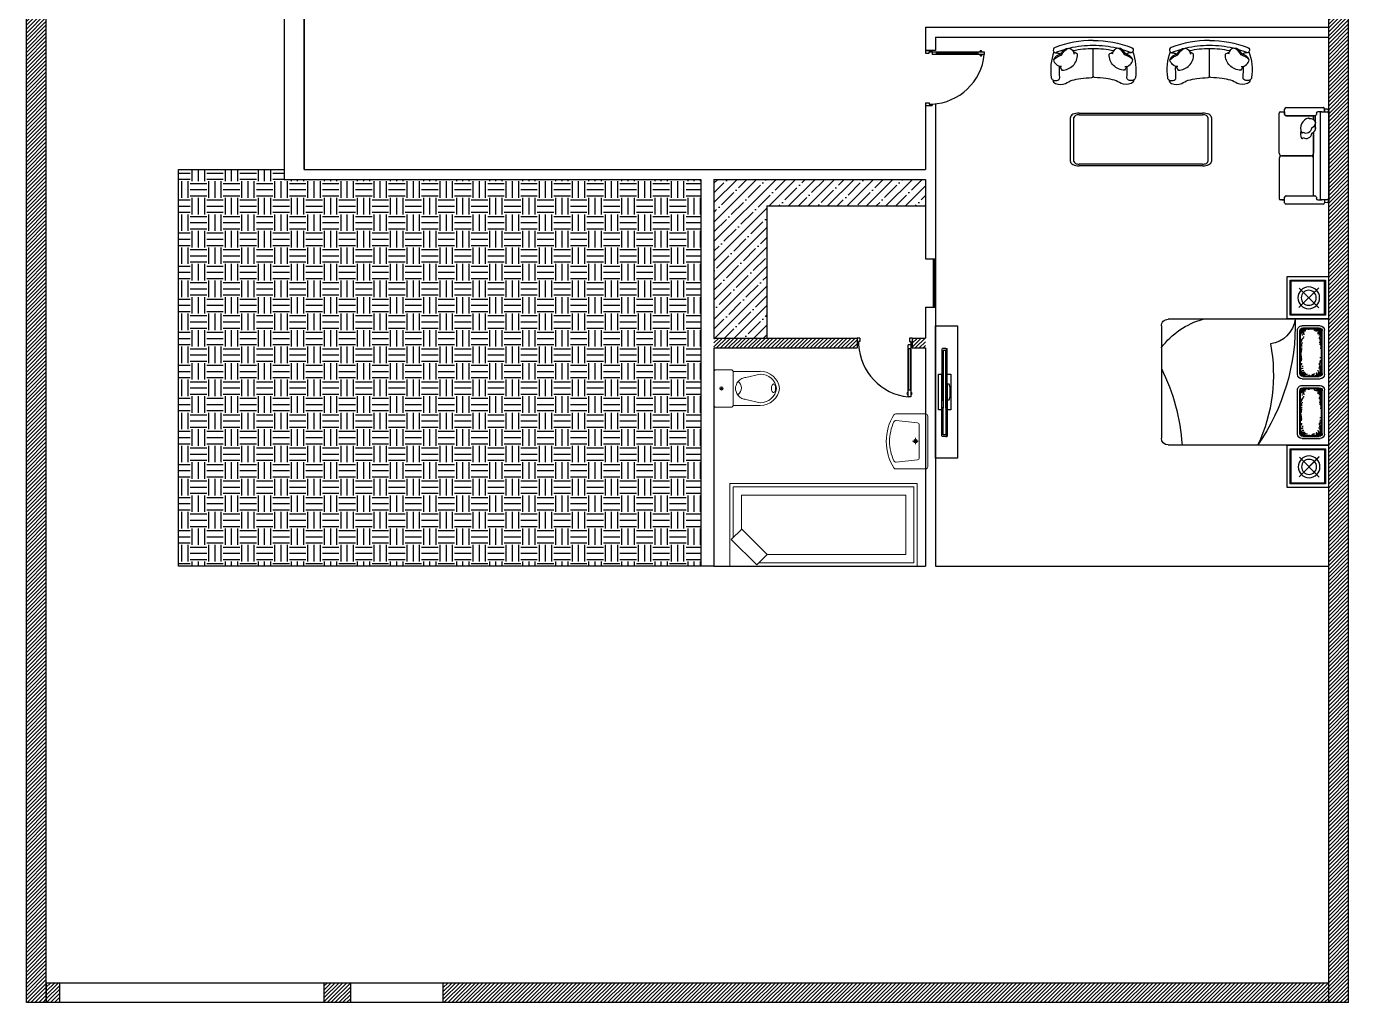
# Model space of a CAD drawing. Header units: inches. Extents: x 81 to 1628, y 1 to 1081.
# Drawn here: x 1028 to 1628, y 1 to 444 of the extents above; entities that cross this region are included whole.
import ezdxf

# ---------------------------------------------------------------- set-up
doc = ezdxf.new("R2010")
doc.units = ezdxf.units.IN
doc.header["$MEASUREMENT"] = 0
for name, color, linetype in [('Furniture', 3, 'Continuous'), ('Hatches', 140, 'Continuous'), ('Main', 140, 'Continuous')]:
    doc.layers.add(name, color=color, linetype=linetype)
doc.layers.add('WC', color=123, linetype='Continuous', lineweight=9)
pattern_1 = [(45, (946.9617, 121.4567), (-0.8838835, 0.8838835), [])]
pattern_2 = [(322.5, (57293.257, -2899.04), (-1.126233, -34.448923), [0, -27.175481, 0, -30.39363, 0, -29.052734]), (352.5, (57293.257, -2899.04), (31.64114, -50.456037), [0, -14.660457, 0, -24.49369, 0, -9.386268]), (32.5, (57271.266, -2899.04), (55.676515, -0.101176), [0, -8.939303, 0, -32.18149, 0, -42.014724]), (42.5, (57271.266, -2899.04), (53.745352, -15.691615), [0, -4.469651, 0, -21.096755, 0, -24.136118])]
pattern_3 = [(322.5, (58008.435, -2899.04), (-1.126233, -34.448923), [0, -27.175481, 0, -30.39363, 0, -29.052734]), (352.5, (58008.435, -2899.04), (31.64114, -50.456037), [0, -14.660457, 0, -24.49369, 0, -9.386268]), (32.5, (57986.444, -2899.04), (55.676515, -0.101176), [0, -8.939303, 0, -32.18149, 0, -42.014724]), (42.5, (57986.444, -2899.04), (53.745352, -15.691615), [0, -4.469651, 0, -21.096755, 0, -24.136118])]

# ---------------------------------------------------------------- blocks, each defined once
blk = doc.blocks.new('A$C2F7241D3')
for p, q in [((22, 989), (22, 1025)), ((26, 1067), (76, 1067)), ((26, 120), (26, 1067)), ((76, 1067), (76, 120)), ((81, 989), (81, 1025)), ((26, 937), (36, 937)), ((36, 948), (66, 948)), ((36, 193), (36, 948)), ((66, 948), (66, 193)), ((66, 937), (76, 937)), ((26, 120), (0, 120)), ((0, 0), (0, 120)), ((0, 0), (50, 0)), ((26, 200), (36, 200)), ((26, 120), (76, 120)), ((26, 65), (26, 120)), ((50, 65), (26, 65)), ((36, 193), (66, 193)), ((50, 0), (50, 65)), ((66, 200), (76, 200)), ((950, 65), (974, 65)), ((950, 0), (950, 65)), ((950, 0), (1000, 0)), ((974, 65), (974, 120)), ((974, 120), (1000, 120)), ((1000, 0), (1000, 120))]:
    blk.add_line(p, q)
for centre, radius, start, end in [((22, 1007), 18.1, 90, 270), ((-29, 69), 1004, 2.9057, 83.9884), ((81, 1007), 18.1, 270, 90)]:
    blk.add_arc(centre, radius, start, end)
blk = doc.blocks.new('1158')
for p, q in [((480, 376), (20, 376)), ((0, 356), (0, 87)), ((61, 90), (82, 282)), ((250, 300), (102, 300)), ((250, 300), (398, 300)), ((439, 90), (418, 282)), ((500, 356), (500, 87))]:
    blk.add_line(p, q)
for points in [[(275, 266), (219, 266)], [(247, 238), (247, 289)]]:
    blk.add_lwpolyline(points)
for centre, radius, start, end in [((20, 356), 20, 90, 180), ((480, 356), 20, 0, 90), ((102, 280), 20, 90, 173.6428), ((247, 266), 16.7, 90, 270), ((247, 266), 10, 90, 270), ((247, 266), 16.7, 270, 90), ((247, 266), 10, 270, 90), ((398, 280), 20, 6.3572, 90), ((20, 87), 20, 180, 237.6892), ((250, 450), 450, 237.6892, 270), ((81, 88), 20, 173.6428, 244.9796), ((250, 450), 420, 244.9796, 270), ((250, 450), 450, 270, 302.3108), ((250, 450), 420, 270, 295.0204), ((419, 88), 20, 295.0204, 6.3572), ((480, 87), 20, 302.3108, 0)]:
    blk.add_arc(centre, radius, start, end)
blk = doc.blocks.new('table06')
at = {"layer": 'WC'}
for p, q in [((2216060, -738297), (2216060, -738585)), ((2216424, -738297), (2216424, -738585)), ((2216126, -738430), (2216090, -738585)), ((2216358, -738430), (2216394, -738585))]:
    blk.add_line(p, q, dxfattribs=at)
blk.add_lwpolyline([(2216419, -738091), (2216065, -738091, 0.414214), (2216042, -738114), (2216042, -738274, 0.414214), (2216065, -738297), (2216419, -738297, 0.414214), (2216442, -738274), (2216442, -738114, 0.414214)], format="xyb", close=True, dxfattribs=at)
for points in [[(2216242, -738320, 0.046371), (2216211, -738327, 0.088923), (2216167, -738351, 0.104957), (2216136, -738389, 0.120011), (2216126, -738430, 0.120011)], [(2216242, -738320, -0.046371), (2216274, -738327, -0.088923), (2216318, -738351, -0.104957), (2216348, -738389, -0.120011), (2216358, -738430, -0.120011)], [(2216244, -738749, -0.049911), (2216225, -738747, -0.063732), (2216211, -738743, -0.103622), (2216200, -738734, -0.177768), (2216198, -738727, -0.177768), (2216200, -738719, -0.103622), (2216211, -738711, -0.063732), (2216225, -738706, -0.049911), (2216244, -738704, -0.049911)], [(2216244, -738749, 0.049911), (2216262, -738747, 0.063732), (2216276, -738743, 0.103622), (2216287, -738734, 0.177768), (2216290, -738727, 0.177768), (2216287, -738719, 0.103622), (2216276, -738711, 0.063732), (2216262, -738706, 0.049911), (2216244, -738704, 0.049911)]]:
    blk.add_lwpolyline(points, format="xyb", dxfattribs=at)
for radius in [17.2, 5.75]:
    blk.add_circle((2216242, -738171), radius, dxfattribs=at)
for centre, radius, start, end in [((2216246, -738297), 87.7, 218.0102, 270.9041), ((2216249, -738297), 87.7, 269.0959, 321.9898), ((2216267, -738585), 207, 180, 263.1637), ((2216267, -738585), 177, 180, 261.9966), ((2216218, -738585), 177, 278.0034, 0), ((2216218, -738585), 207, 276.8363, 0)]:
    blk.add_arc(centre, radius, start, end, dxfattribs=at)
blk = doc.blocks.new('v1')
at = {"layer": 'WC'}
for points in [[(487, 514), (487, -1186), (-263, -1186), (-263, 514), (487, 514)], [(228, -1156), (-233, -1156), (-233, 484), (457, 484), (457, -924)], [(153, -1081), (-158, -1081), (-158, 409), (382, 409), (382, -849)]]:
    blk.add_lwpolyline(points, dxfattribs=at)
blk.add_lwpolyline([(246, -1174), (476, -943), (381, -848), (150, -1078)], close=True, dxfattribs=at)
blk = doc.blocks.new('A$C1352')
at = {"color": 0}
for points in [[(0.0027, 0.053), (0.0027, 0.553, -0.414214), (0.0527, 0.603), (0.7527, 0.603, -0.414214), (0.8027, 0.553), (0.8027, 0.053, -0.414214), (0.7527, 0.003), (0.0527, 0.003, -0.414214)], [(0.0227, 0.053), (0.0227, 0.553, -0.414214), (0.0527, 0.583), (0.7527, 0.583, -0.414214), (0.7827, 0.553), (0.7827, 0.053, -0.414214), (0.7527, 0.023), (0.0527, 0.023, -0.414214)]]:
    blk.add_lwpolyline(points, format="xyb", close=True, dxfattribs=at)
blk = doc.blocks.new('1150')
h = blk.add_hatch()
h.set_pattern_fill('AR-SAND', color=0, scale=19.070513, angle=270, style=0)
h.set_pattern_definition(pattern_2)
edge = h.paths.add_edge_path()
edge.add_line((625, 793), (653, 814))
edge.add_line((653, 814), (674, 858))
edge.add_line((674, 858), (674, 793))
edge.add_line((674, 793), (673, 791))
edge.add_line((673, 791), (645, 770))
edge.add_line((645, 770), (564, 755))
edge.add_line((564, 755), (508, 747))
edge.add_line((508, 747), (331, 747))
edge.add_line((331, 747), (544, 778))
edge.add_line((544, 778), (625, 793))
h.paths.add_polyline_path([(616, 955), (536, 970), (394, 991), (437, 997), (543, 997), (553, 995), (634, 980), (662, 959), (674, 935), (674, 873), (644, 934)])
h.paths.add_polyline_path([(351, 997), (394, 991), (258, 971), (177, 956), (150, 935), (111, 856), (111, 925), (128, 959), (155, 980), (236, 995), (246, 997)])
h = blk.add_hatch()
h.set_pattern_fill('AR-SAND,_O', color=0, scale=9.535256, angle=360)
h.set_pattern_definition([(232.5, (57293.257, -2899.04), (-17.2244613, 0.5631167), [0, -13.5877404, 0, -15.196815, 0, -14.5263672]), (262.5, (57293.257, -2899.04), (-25.2280185, -15.82057), [0, -7.3302284, 0, -12.246845, 0, -4.693134]), (302.5, (57293.257, -2888.045), (-0.050588, -27.8382573), [0, -4.4696514, 0, -16.0907452, 0, -21.0073618]), (312.5, (57293.257, -2888.045), (-7.845808, -26.872676), [0, -2.2348257, 0, -10.5483774, 0, -12.068059])])
edge = h.paths.add_edge_path()
edge.add_line((111, 917), (111, 970))
edge.add_ellipse((138, 970), major_axis=(-19, -19), ratio=1, start_angle=225, end_angle=315, ccw=False)
edge.add_line((138, 997), (204, 997))
edge.add_line((204, 997), (157, 973))
edge.add_line((157, 973), (111, 917))
edge = h.paths.add_edge_path()
edge.add_line((147, 773), (199, 747))
edge.add_line((199, 747), (138, 747))
edge.add_ellipse((138, 773), major_axis=(-19, -19), ratio=1, start_angle=315, end_angle=405, ccw=False)
edge.add_line((111, 773), (111, 817))
edge.add_line((111, 817), (147, 773))
edge = h.paths.add_edge_path()
edge.add_line((647, 747), (605, 747))
edge.add_line((605, 747), (633, 761))
edge.add_line((633, 761), (674, 811))
edge.add_line((674, 811), (674, 773))
edge.add_ellipse((647, 773), major_axis=(19, -19), ratio=1, start_angle=-45, end_angle=45, ccw=False)
edge = h.paths.add_edge_path()
edge.add_line((674, 970), (674, 923))
edge.add_line((674, 923), (633, 973))
edge.add_line((633, 973), (586, 997))
edge.add_line((586, 997), (647, 997))
edge.add_ellipse((647, 970), major_axis=(-19, -19), ratio=1, start_angle=135, end_angle=225, ccw=False)
h = blk.add_hatch()
h.set_pattern_fill('AR-SAND', color=0, scale=19.070513, angle=270, style=0)
h.set_pattern_definition(pattern_3)
h.paths.add_polyline_path([(1340, 793), (1368, 814), (1389, 858), (1389, 793), (1388, 791), (1361, 770), (1280, 755), (1223, 747), (1046, 747), (1259, 778)])
h.paths.add_polyline_path([(1332, 955), (1251, 970), (1109, 991), (1152, 997), (1258, 997), (1269, 995), (1350, 980), (1377, 959), (1389, 935), (1389, 873), (1359, 934)])
h.paths.add_polyline_path([(1066, 997), (1109, 991), (974, 971), (893, 956), (865, 935), (826, 856), (826, 925), (843, 959), (870, 980), (951, 995), (962, 997)])
h = blk.add_hatch()
h.set_pattern_fill('AR-SAND,_O', color=0, scale=9.535256, angle=360)
h.set_pattern_definition([(232.5, (58008.435, -2899.04), (-17.2244613, 0.5631167), [0, -13.5877404, 0, -15.196815, 0, -14.5263672]), (262.5, (58008.435, -2899.04), (-25.2280185, -15.82057), [0, -7.3302284, 0, -12.246845, 0, -4.693134]), (302.5, (58008.435, -2888.045), (-0.050588, -27.8382573), [0, -4.4696514, 0, -16.0907452, 0, -21.0073618]), (312.5, (58008.435, -2888.045), (-7.845808, -26.872676), [0, -2.2348257, 0, -10.5483774, 0, -12.068059])])
edge = h.paths.add_edge_path()
edge.add_line((826, 917), (826, 970))
edge.add_ellipse((853, 970), major_axis=(-19, -19), ratio=1, start_angle=225, end_angle=315, ccw=False)
edge.add_line((853, 997), (919, 997))
edge.add_line((919, 997), (872, 973))
edge.add_line((872, 973), (826, 917))
edge = h.paths.add_edge_path()
edge.add_line((862, 773), (914, 747))
edge.add_line((914, 747), (853, 747))
edge.add_ellipse((853, 773), major_axis=(-19, -19), ratio=1, start_angle=315, end_angle=405, ccw=False)
edge.add_line((826, 773), (826, 817))
edge.add_line((826, 817), (862, 773))
edge = h.paths.add_edge_path()
edge.add_line((1362, 747), (1320, 747))
edge.add_line((1320, 747), (1348, 761))
edge.add_line((1348, 761), (1389, 811))
edge.add_line((1389, 811), (1389, 773))
edge.add_ellipse((1362, 773), major_axis=(19, -19), ratio=1, start_angle=-45, end_angle=45, ccw=False)
edge = h.paths.add_edge_path()
edge.add_line((1389, 970), (1389, 923))
edge.add_line((1389, 923), (1348, 973))
edge.add_line((1348, 973), (1301, 997))
edge.add_line((1301, 997), (1362, 997))
edge.add_ellipse((1362, 970), major_axis=(-19, -19), ratio=1, start_angle=135, end_angle=225, ccw=False)
h = blk.add_hatch()
h.set_pattern_fill('AR-SAND', color=0, scale=19.070513, angle=270, style=0)
h.set_pattern_definition(pattern_2)
edge = h.paths.add_edge_path()
edge.add_line((249, 771), (413, 747))
edge.add_line((413, 747), (257, 747))
edge.add_line((257, 747), (233, 750))
edge.add_line((233, 750), (152, 765))
edge.add_line((152, 765), (124, 786))
edge.add_line((124, 786), (111, 814))
edge.add_line((111, 814), (111, 866))
edge.add_line((111, 866), (140, 807))
edge.add_line((140, 807), (168, 785))
edge.add_line((168, 785), (249, 771))
h = blk.add_hatch()
h.set_pattern_fill('AR-SAND', color=0, scale=19.070513, angle=270, style=0)
h.set_pattern_definition(pattern_3)
edge = h.paths.add_edge_path()
edge.add_line((964, 771), (1128, 747))
edge.add_line((1128, 747), (972, 747))
edge.add_line((972, 747), (948, 750))
edge.add_line((948, 750), (867, 765))
edge.add_line((867, 765), (840, 786))
edge.add_line((840, 786), (826, 814))
edge.add_line((826, 814), (826, 866))
edge.add_line((826, 866), (855, 807))
edge.add_line((855, 807), (883, 785))
edge.add_line((883, 785), (964, 771))
at = {"color": 0}
for p, q in [((-506, 1083), (-5, 1083)), ((-506, 582), (-506, 1083)), ((-45, 1043), (-466, 1043)), ((-466, 1043), (-466, 622)), ((-55, 1033), (-456, 1033)), ((-456, 1033), (-456, 632)), ((-146, 732), (-384, 970)), ((-143, 967), (-381, 729)), ((-140, 970), (-377, 732)), ((-377, 732), (-140, 970)), ((-55, 1033), (-55, 632)), ((-55, 632), (-55, 1033)), ((-45, 622), (-45, 1043)), ((-5, 1083), (-5, 582)), ((1, 1083), (1501, 1083)), ((1, -837), (1, 1083)), ((75, 764), (75, 979)), ((102, 773), (102, 970)), ((111, 773), (111, 970)), ((129, 1033), (656, 1033)), ((138, 1006), (647, 1006)), ((138, 997), (647, 997)), ((674, 773), (674, 970)), ((683, 773), (683, 970)), ((710, 764), (710, 979)), ((790, 764), (790, 979)), ((817, 773), (817, 970)), ((826, 773), (826, 970)), ((844, 1033), (1371, 1033)), ((853, 1006), (1362, 1006)), ((853, 997), (1362, 997)), ((1389, 773), (1389, 970)), ((1398, 773), (1398, 970)), ((1425, 764), (1425, 979)), ((1501, 1083), (1501, -837)), ((1509, 582), (1509, 1083)), ((1509, 1083), (2010, 1083)), ((1970, 1043), (1550, 1043)), ((1550, 1043), (1550, 622)), ((1560, 1033), (1960, 1033)), ((1960, 1033), (1560, 1033)), ((1560, 1033), (1560, 632)), ((1874, 729), (1637, 966)), ((1874, 729), (1637, 966)), ((1877, 963), (1640, 726)), ((1877, 963), (1640, 726)), ((1960, 1033), (1960, 632)), ((1960, 632), (1960, 1033)), ((1970, 622), (1970, 1043)), ((2010, 1083), (2010, 582)), ((-55, 632), (-456, 632)), ((-456, 632), (-55, 632)), ((129, 711), (656, 711)), ((138, 747), (647, 747)), ((138, 738), (647, 738)), ((844, 711), (1371, 711)), ((853, 747), (1362, 747)), ((853, 738), (1362, 738)), ((1426, 753), (1424, 754)), ((1960, 632), (1560, 632)), ((1560, 632), (1960, 632)), ((-5, 582), (-506, 582)), ((-466, 622), (-45, 622)), ((2010, 582), (1509, 582)), ((1550, 622), (1970, 622)), ((1323, -755), (1323, -755)), ((-1, -790), (-1, -790)), ((1422, -917), (80, -917)), ((1476, -897), (1476, -897))]:
    blk.add_line(p, q, dxfattribs=at)
for centre, radius in [((-262, 848), 130), ((1758, 844), 130), ((-262, 848), 90.1), ((1758, 844), 90.1)]:
    blk.add_circle(centre, radius, dxfattribs=at)
for centre, radius, start, end in [((129, 979), 53.6, 90, 180), ((138, 970), 35.8, 90, 180), ((138, 970), 26.8, 90, 180), ((647, 970), 35.8, 0, 90), ((647, 970), 26.8, 0, 90), ((656, 979), 53.6, 0, 90), ((844, 979), 53.6, 90, 180), ((853, 970), 35.8, 90, 180), ((853, 970), 26.8, 90, 180), ((1362, 970), 35.8, 0, 90), ((1362, 970), 26.8, 0, 90), ((1371, 979), 53.6, 0, 90), ((1438, -1857), 2540, 88.5512, 124.4879), ((129, 764), 53.6, 180, 270), ((138, 773), 35.8, 180, 270), ((138, 773), 26.8, 180, 270), ((647, 773), 35.8, 270, 0), ((647, 773), 26.8, 270, 0), ((656, 764), 53.6, 270, 0), ((844, 764), 53.6, 180, 270), ((853, 773), 35.8, 180, 270), ((853, 773), 26.8, 180, 270), ((1552, 337), 349, 98.1587, 171.7729), ((1362, 773), 35.8, 270, 0), ((1362, 773), 26.8, 270, 0), ((1371, 764), 53.6, 270, 0), ((837, -1567), 1989, 79.2916, 114.8966), ((595, -164), 943, 306.9313, 344.3866), ((-155, -3056), 2391, 63.4727, 86.2716), ((81, -837), 80.1, 180, 270), ((1421, -837), 80.1, 270, 0)]:
    blk.add_arc(centre, radius, start, end, dxfattribs=at)
blk = doc.blocks.new('1156')
at = {"color": 0}
for p, q in [((196, 609), (196, 989)), ((208, 994), (200, 994)), ((204, 363), (204, 989)), ((208, 994), (240, 994)), ((209, 978), (235, 978)), ((209, 455), (209, 978)), ((235, 978), (235, 455)), ((245, 989), (245, 519)), ((245, 202), (245, 761)), ((170, 600), (170, 600)), ((196, 671), (196, 202)), ((204, 475), (204, 202)), ((209, 463), (209, 213)), ((235, 213), (235, 463)), ((208, 198), (200, 198)), ((208, 198), (240, 198)), ((209, 213), (235, 213))]:
    blk.add_line(p, q, dxfattribs=at)
blk.add_lwpolyline([(104, 0), (304, 0), (304, 1200), (104, 1200)], close=True, dxfattribs=at)
at = {"color": 0, "flags": 128}
for points in [[(196, 761), (163, 761), (163, 600), (163, 439), (196, 439)], [(245, 439), (275, 439), (275, 600), (275, 761), (245, 761)], [(196, 529), (180, 529), (170, 559), (170, 641), (180, 671), (196, 671)]]:
    blk.add_lwpolyline(points, dxfattribs=at)
at = {"color": 0}
for centre, start, end in [((200, 989), 90, 180), ((208, 989), 90, 180), ((240, 989), 0.0003, 90), ((200, 202), 180, 270), ((208, 202), 180, 270), ((240, 202), 270, 359.9997)]:
    blk.add_arc(centre, 4.4, start, end, dxfattribs=at)

msp = doc.modelspace()

# ---------------------------------------------------------------- hatches: boundary and pattern name
at = {"layer": 'Hatches', "true_color": 0xf27172}
h = msp.add_hatch(dxfattribs=at)
h.set_pattern_fill('ANSI31', color=11, scale=10)
h.set_pattern_definition(pattern_1)
h.paths.add_polyline_path([(1619.17, 10.44), (1217.17, 10.44), (1217.17, 1.44), (1619.17, 1.44)])
h.paths.add_polyline_path([(1619.17, 1081.44), (1037.17, 1081.44), (1037.17, 1072.44), (1619.17, 1072.44)])
h.paths.add_polyline_path([(1628.17, 1081.44), (1619.17, 1081.44), (1619.17, 1072.44), (1628.17, 1072.44)])
h.paths.add_polyline_path([(1037.17, 1081.44), (1028.17, 1081.44), (1028.17, 1072.44), (1037.17, 1072.44)])
h = msp.add_hatch(dxfattribs=at)
h.set_pattern_fill('ANSI31', color=11, scale=10)
h.set_pattern_definition(pattern_1)
h.paths.add_polyline_path([(1628.17, 1072.44), (1619.17, 1072.44), (1619.17, 1.44), (1628.17, 1.44)])
h.paths.add_polyline_path([(1037.17, 1072.44), (1028.17, 1072.44), (1028.17, 1.44), (1037.17, 1.44)])
h = msp.add_hatch(dxfattribs=at)
h.set_pattern_fill('ANSI31', color=11, scale=10)
h.set_pattern_definition(pattern_1)
h.paths.add_polyline_path([(1405.17, 302.94), (1340.17, 302.94), (1340.17, 298.44), (1405.17, 298.44)])
h.paths.add_polyline_path([(1436.17, 302.94), (1430.17, 302.94), (1430.17, 298.44), (1436.17, 298.44)])
h = msp.add_hatch(dxfattribs=at)
h.set_pattern_fill('ANSI31', color=11, scale=10)
h.set_pattern_definition(pattern_1)
h.paths.add_polyline_path([(1037.17, 1.44), (1043.17, 1.44), (1043.17, 10.44), (1037.17, 10.44)])
h.paths.add_polyline_path([(1175.17, 1.44), (1175.17, 10.44), (1163.17, 10.44), (1163.17, 1.44)])
at = {"layer": 'Main', "true_color": 0x139b48}
h = msp.add_hatch(dxfattribs=at)
h.set_pattern_fill('EARTH', color=114, scale=30)
h.paths.add_polyline_path([(1334.17, 374.94), (1145.17, 374.94), (1145.17, 379.44), (1097.17, 379.44), (1097.17, 199.44), (1334.17, 199.44)])
at = {"layer": 'Main', "true_color": 0x999b37}
h = msp.add_hatch(dxfattribs=at)
h.set_pattern_fill('ANSI35', color=55, scale=25)
h.set_pattern_definition([(45, (946.962, 121.457), (-4.41942, 4.41942), []), (45, (951.381, 121.457), (-4.41942, 4.41942), [7.8125, -1.5625, 0, -1.5625])])
h.paths.add_polyline_path([(1364.17, 362.94), (1436.17, 362.94), (1436.17, 374.94), (1340.17, 374.94), (1340.17, 302.94), (1364.17, 302.94)])
at = {"layer": 'Main', "true_color": 0xe5e878}
h = msp.add_hatch(dxfattribs=at)
h.set_pattern_fill('ANSI31', color=61)
h.set_pattern_definition([(45, (946.96174, 121.45671), (-0.088388348, 0.088388348), [])])
h.paths.add_polyline_path([(1439.67, 316.94), (1440.67, 316.94), (1440.67, 338.94), (1439.67, 338.94)])

# ---------------------------------------------------------------- linework, layer by layer
at = {"layer": 'Furniture', "color": 55, "true_color": 0x999b37}
for p, q in [((1512.32, 421.72), (1512.32, 434.24)), ((1512.32, 421.72), (1512.32, 434.24)), ((1565.07, 421.72), (1565.07, 434.24)), ((1565.07, 421.72), (1565.07, 434.24))]:
    msp.add_line(p, q, dxfattribs=at)
at = {"layer": 'Furniture', "color": 55, "ltscale": 0.03, "true_color": 0x999b37}
for p, q in [((1596.67, 386.87), (1596.67, 404.99)), ((1597.3, 405.62), (1599.17, 405.62)), ((1599.17, 405.62), (1599.17, 406.87)), ((1599.17, 405.62), (1599.17, 406.87)), ((1599.17, 405.62), (1599.17, 404.37)), ((1599.17, 404.37), (1599.17, 405.62)), ((1599.8, 407.49), (1616.67, 407.49)), ((1599.8, 407.49), (1616.67, 407.49)), ((1612.92, 403.74), (1599.8, 403.74)), ((1599.8, 403.74), (1612.3, 403.74)), ((1612.3, 402.05), (1612.3, 403.74)), ((1612.3, 403.74), (1612.3, 402.05)), ((1613.24, 397.71), (1613.24, 403.83)), ((1613.55, 404.99), (1613.55, 404.37)), ((1616.05, 405.62), (1614.17, 405.62)), ((1618.55, 406.77), (1617.3, 406.87)), ((1617.3, 406.87), (1617.3, 405.62)), ((1617.3, 405.62), (1618.55, 405.62)), ((1619.17, 406.14), (1619.17, 365.09)), ((1619.17, 404.99), (1619.17, 366.24)), ((1612.3, 367.49), (1612.3, 396.31)), ((1612.3, 396.31), (1612.3, 386.87)), ((1596.67, 384.37), (1596.67, 366.24)), ((1611.05, 385.62), (1597.92, 385.62)), ((1611.05, 385.62), (1597.92, 385.62)), ((1611.05, 385.62), (1597.92, 385.62)), ((1597.92, 385.62), (1611.05, 385.62)), ((1599.17, 365.62), (1599.17, 366.87)), ((1599.17, 364.37), (1599.17, 366.87)), ((1599.8, 367.49), (1612.92, 367.49)), ((1599.8, 367.49), (1612.3, 367.49)), ((1613.55, 366.87), (1613.55, 366.24)), ((1599.17, 365.62), (1597.3, 365.62)), ((1597.92, 365.62), (1599.17, 365.62)), ((1599.17, 364.37), (1599.17, 365.62)), ((1616.67, 363.74), (1599.8, 363.74)), ((1616.67, 363.74), (1599.8, 363.74)), ((1614.17, 365.62), (1616.05, 365.62)), ((1618.55, 365.62), (1617.3, 365.62)), ((1617.3, 365.62), (1617.3, 364.37)), ((1617.3, 365.62), (1617.3, 364.37)), ((1618.55, 364.47), (1617.3, 364.37))]:
    msp.add_line(p, q, dxfattribs=at)
for points in [[(1512.32, 437.99, 0.091148), (1494.96, 434.8, 0.507088), (1494.42, 432.85, 0.120617), (1493.22, 421.11, 0.231214), (1493.92, 420.06, 0.263003), (1495.12, 418.4, 0.202138), (1499.72, 418.51, -0.050162), (1502.67, 419.89, -0.025555), (1506.6, 420.74, -0.02916), (1511.7, 421.11, 0.401126), (1512.32, 421.72)], [(1512.32, 437.99, -0.091148), (1529.68, 434.8, -0.507088), (1530.21, 432.85, -0.120617), (1531.42, 421.11, -0.231214), (1530.72, 420.06, -0.263003), (1529.51, 418.4, -0.202138), (1524.92, 418.51, 0.050162), (1521.96, 419.89, 0.025555), (1518.03, 420.74, 0.02916), (1512.94, 421.11, -0.401126), (1512.32, 421.72)], [(1565.07, 437.99, 0.091148), (1547.71, 434.8, 0.507088), (1547.18, 432.85, 0.120617), (1545.97, 421.11, 0.231214), (1546.67, 420.06, 0.263003), (1547.88, 418.4, 0.202138), (1552.47, 418.51, -0.050162), (1555.43, 419.89, -0.025555), (1559.36, 420.74, -0.02916), (1564.45, 421.11, 0.401126), (1565.07, 421.72)], [(1565.07, 437.99, -0.091148), (1582.43, 434.8, -0.507088), (1582.97, 432.85, -0.120617), (1584.18, 421.11, -0.231214), (1583.47, 420.06, -0.263003), (1582.27, 418.4, -0.202138), (1577.67, 418.51, 0.050162), (1574.72, 419.89, 0.025555), (1570.79, 420.74, 0.02916), (1565.7, 421.11, -0.401126), (1565.07, 421.72)], [(1617.3, 405.62), (1618.55, 405.62, -0.414214), (1619.17, 404.99), (1619.17, 366.24, -0.414214), (1618.55, 365.62), (1616.05, 365.62, -0.414214), (1615.42, 366.24), (1615.42, 404.99, -0.414214), (1616.05, 405.62), (1617.3, 405.62), (1617.3, 406.87, 0.414214), (1616.67, 407.49)]]:
    msp.add_lwpolyline(points, format="xyb", dxfattribs=at)
at = {"layer": 'Furniture', "color": 55, "true_color": 0x999b37}
for points in [[(1494.36, 429.25, -0.14773), (1498.02, 431.4, -0.213343), (1501.24, 434.55, -0.178662)], [(1494.42, 432.85, 0.17463), (1495.19, 432.36, 0.041508), (1495.66, 432.3, 0.058408), (1495.93, 432.31, -0.207514), (1497.22, 431.76, -2.305718)], [(1497.32, 426.18, 0.165541), (1498.09, 424.53, 0.425989), (1505.11, 431.69, 0.121523), (1503.44, 432.67, -7.115464)], [(1497.51, 431.57, -0.306663), (1501.24, 434.55, -0.30633), (1503.68, 431.83, 0.872847)], [(1527.32, 426.18, -0.165541), (1526.55, 424.53, -0.425989), (1519.53, 431.69, -0.121523), (1521.19, 432.67, 7.115464)], [(1527.12, 431.57, 0.306663), (1523.4, 434.55, 0.30633), (1520.96, 431.83, -0.872847)], [(1530.27, 429.25, 0.14773), (1526.62, 431.4, 0.213343), (1523.4, 434.55, 0.178662)], [(1530.21, 432.85, -0.17463), (1529.45, 432.36, -0.041508), (1528.98, 432.3, -0.058408), (1528.71, 432.31, 0.207514), (1527.42, 431.76, 2.305718)], [(1547.12, 429.25, -0.14773), (1550.77, 431.4, -0.213343), (1554, 434.55, -0.178662)], [(1547.18, 432.85, 0.17463), (1547.94, 432.36, 0.041508), (1548.41, 432.3, 0.058408), (1548.68, 432.31, -0.207514), (1549.97, 431.76, -2.305718)], [(1550.07, 426.18, 0.165541), (1550.84, 424.53, 0.425989), (1557.86, 431.69, 0.121523), (1556.2, 432.67, -7.115464)], [(1550.27, 431.57, -0.306663), (1554, 434.55, -0.30633), (1556.43, 431.83, 0.872847)], [(1580.08, 426.18, -0.165541), (1579.3, 424.53, -0.425989), (1572.28, 431.69, -0.121523), (1573.95, 432.67, 7.115464)], [(1579.88, 431.57, 0.306663), (1576.15, 434.55, 0.30633), (1573.71, 431.83, -0.872847)], [(1583.03, 429.25, 0.14773), (1579.37, 431.4, 0.213343), (1576.15, 434.55, 0.178662)], [(1582.97, 432.85, -0.17463), (1582.2, 432.36, -0.041508), (1581.73, 432.3, -0.058408), (1581.46, 432.31, 0.207514), (1580.17, 431.76, 2.305718)], [(1493.92, 420.06, 0.118753), (1494.57, 419.86), (1495.82, 419.86, 0.414214), (1497.07, 421.11, -0.02212), (1496.97, 426.27, 0.249202)], [(1497.95, 426.1, -0.356772), (1494.36, 429.25, -0.249542), (1497.61, 431.85, 9.61688)], [(1526.69, 426.1, 0.356772), (1530.27, 429.25, 0.249542), (1527.03, 431.85, -9.61688)], [(1530.72, 420.06, -0.118753), (1530.07, 419.86), (1528.82, 419.86, -0.414214), (1527.57, 421.11, 0.02212), (1527.67, 426.27, -0.249202)], [(1546.67, 420.06, 0.118753), (1547.32, 419.86), (1548.57, 419.86, 0.414214), (1549.82, 421.11, -0.02212), (1549.72, 426.27, 0.249202)], [(1550.7, 426.1, -0.356772), (1547.12, 429.25, -0.249542), (1550.36, 431.85, 9.61688)], [(1579.45, 426.1, 0.356772), (1583.03, 429.25, 0.249542), (1579.78, 431.85, -9.61688)], [(1583.47, 420.06, -0.118753), (1582.82, 419.86), (1581.57, 419.86, -0.414214), (1580.32, 421.11, 0.02212), (1580.42, 426.27, -0.249202)]]:
    msp.add_lwpolyline(points, format="xyb", dxfattribs=at)
for centre, radius, start, end in [((1512.32, 389.18), 46.49, 106.57413, 111.68204), ((1512.32, 389.18), 46.49, 90, 103.2852), ((1512.32, 390.43), 43.81, 90, 102.12674), ((1512.32, 389.18), 46.49, 76.7148, 90), ((1512.32, 390.43), 43.81, 77.87326, 90), ((1512.32, 389.18), 46.49, 68.31796, 73.42587), ((1565.07, 389.18), 46.49, 106.57413, 111.68204), ((1565.07, 389.18), 46.49, 90, 103.2852), ((1565.07, 390.43), 43.81, 90, 102.12674), ((1565.07, 389.18), 46.49, 76.7148, 90), ((1565.07, 390.43), 43.81, 77.87326, 90), ((1565.07, 389.18), 46.49, 68.31796, 73.42587), ((1512.32, 389.18), 45.24, 108.90143, 109.56458), ((1512.32, 389.18), 45.24, 70.43542, 71.09857), ((1565.07, 389.18), 45.24, 108.90143, 109.56458), ((1565.07, 389.18), 45.24, 70.43542, 71.09857)]:
    msp.add_arc(centre, radius, start, end, dxfattribs=at)
at = {"layer": 'Furniture', "color": 55, "ltscale": 0.03, "true_color": 0x999b37}
for centre, radius, start, end in [((1597.3, 404.99), 0.625, 90, 180), ((1599.8, 406.87), 0.625, 90, 180), ((1599.8, 406.87), 0.625, 90, 180), ((1599.8, 404.37), 0.625, 180, 270), ((1599.8, 404.37), 0.625, 180, 270), ((1611.24, 398.09), 4.84, 105.71431, 202.98573), ((1610.07, 402.49), 0.299, 336.25768, 119.37621), ((1610.94, 399.87), 2.57, 20.53054, 103.35968), ((1612.92, 404.37), 0.625, 270, 0), ((1614.17, 404.99), 0.625, 90, 180), ((1616.67, 406.87), 0.625, 0, 90), ((1618.55, 406.14), 0.625, 0, 90), ((1618.55, 404.99), 0.625, 0, 90), ((1611.24, 395.59), 4.84, 165.03244, 202.98573), ((1607.14, 396.38), 0.396, 206.4094, 3.58319), ((1608.94, 398.48), 2.5, 235.85992, 357.00778), ((1610.54, 401.02), 2.82, 288.64662, 355.00007), ((1610.54, 398.52), 2.82, 288.64662, 355.00007), ((1610.94, 397.37), 2.57, 20.53054, 46.27927), ((1607.14, 393.88), 0.396, 206.4094, 3.58319), ((1608.94, 395.98), 2.5, 235.85992, 357.00778), ((1597.92, 386.87), 1.25, 180, 270), ((1597.92, 384.37), 1.25, 90, 180), ((1597.92, 384.37), 1.25, 90, 180), ((1611.05, 386.87), 1.25, 270, 0), ((1611.05, 384.37), 1.25, 0, 90), ((1611.05, 384.37), 1.25, 0, 90), ((1597.3, 366.24), 0.625, 180, 270), ((1599.8, 366.87), 0.625, 90, 180), ((1599.8, 366.87), 0.625, 90, 180), ((1612.92, 366.87), 0.625, 0, 90), ((1614.17, 366.24), 0.625, 180, 270), ((1618.55, 366.24), 0.625, 270, 0), ((1599.8, 364.37), 0.625, 180, 270), ((1599.8, 364.37), 0.625, 180, 270), ((1616.67, 364.37), 0.625, 270, 360), ((1618.55, 365.09), 0.625, 270, 360)]:
    msp.add_arc(centre, radius, start, end, dxfattribs=at)
at = {"layer": 'Hatches'}
for q in [(1436.17, 362.94), (1364.17, 302.94)]:
    msp.add_line((1364.17, 362.94), q, dxfattribs=at)
at = {"layer": 'Main'}
for p, q in [((1028.17, 1.44), (1028.17, 1081.44)), ((1619.17, 1.44), (1619.17, 1081.44)), ((1628.17, 1.44), (1628.17, 1081.44)), ((1037.17, 1.44), (1037.17, 1072.44)), ((1145.17, 451.44), (1145.17, 374.94)), ((1154.17, 379.44), (1154.17, 451.44)), ((1154.17, 451.44), (1154.17, 379.44)), ((1436.17, 443.94), (1619.17, 443.94)), ((1436.17, 443.94), (1436.17, 432.19)), ((1440.67, 439.44), (1619.17, 439.44)), ((1440.67, 439.44), (1440.67, 433.44)), ((1440.67, 433.44), (1436.17, 433.44)), ((1436.17, 409.69), (1436.17, 379.44)), ((1440.67, 409.23), (1440.67, 379.44)), ((1097.17, 379.44), (1145.17, 379.44)), ((1097.17, 199.44), (1097.17, 379.44)), ((1154.17, 379.44), (1436.17, 379.44)), ((1440.67, 379.44), (1440.67, 199.44)), ((1145.17, 374.94), (1334.17, 374.94)), ((1334.17, 374.94), (1334.17, 199.44)), ((1340.17, 374.94), (1436.17, 374.94)), ((1340.17, 374.94), (1340.17, 302.94)), ((1436.17, 374.94), (1436.17, 338.94)), ((1436.17, 338.94), (1440.67, 338.94)), ((1439.67, 338.94), (1439.67, 316.94)), ((1436.17, 316.94), (1436.17, 302.94)), ((1436.17, 316.94), (1440.67, 316.94)), ((1340.17, 302.94), (1405.17, 302.94)), ((1405.17, 302.94), (1405.17, 298.44)), ((1430.17, 302.94), (1436.17, 302.94)), ((1430.17, 302.94), (1430.17, 298.44)), ((1340.17, 298.44), (1340.17, 199.44)), ((1340.17, 298.44), (1405.17, 298.44)), ((1430.17, 298.44), (1436.17, 298.44)), ((1436.17, 298.44), (1436.17, 199.44)), ((1340.17, 199.44), (1097.17, 199.44)), ((1340.17, 199.44), (1436.17, 199.44)), ((1440.67, 199.44), (1619.17, 199.44)), ((1037.17, 10.44), (1037.17, 1.44)), ((1037.17, 10.44), (1619.17, 10.44)), ((1043.17, 10.44), (1043.17, 1.44)), ((1163.17, 10.44), (1163.17, 1.44)), ((1175.17, 10.44), (1175.17, 1.44)), ((1217.17, 10.44), (1217.17, 1.44)), ((1628.17, 1.44), (1028.17, 1.44))]:
    msp.add_line(p, q, dxfattribs=at)

# ---------------------------------------------------------------- block references
at = {"xscale": 0.025, "yscale": 0.025, "zscale": 0.025}
for p, rotation in [((1436.17, 433.44), 270), ((1430.17, 302.94), 180)]:
    msp.add_blockref('A$C2F7241D3', p, dxfattribs=dict(at, rotation=rotation))
at = {"layer": 'Furniture', "color": 55, "ltscale": 0.03, "true_color": 0x999b37, "xscale": 80, "yscale": 40, "zscale": 25}
msp.add_blockref('A$C1352', (1501.73, 380.93), dxfattribs=at)
at = {"layer": 'Furniture', "color": 55, "lineweight": 9, "true_color": 0x999b37, "rotation": 270}
for name, p, xscale, yscale, zscale in [('1150', (1578.04, 254.45), -0.03798107718947312, 0.03798107718947312, 0.03798107718947312), ('v1', (1406.75, 223.81), 0.05, 0.05, 0.05)]:
    msp.add_blockref(name, p, dxfattribs=dict(at, xscale=xscale, yscale=yscale, zscale=zscale))
at = {"layer": 'Furniture', "color": 55, "lineweight": 9, "true_color": 0x999b37, "xscale": -0.05, "yscale": 0.05, "zscale": 0.05}
msp.add_blockref('1156', (1455.88, 248.45), dxfattribs=at)
at = {"layer": 'Furniture', "color": 55, "true_color": 0x999b37, "xscale": 0.0425, "yscale": 0.0425, "zscale": 0.0425, "rotation": 89.99999999999999}
msp.add_blockref('table06', (-30028.69, -93910.21), dxfattribs=at)
at = {"layer": 'WC', "color": 146, "lineweight": 9, "true_color": 0x105689, "xscale": 0.05, "yscale": 0.05, "zscale": 0.05, "rotation": 270}
msp.add_blockref('1158', (1418.38, 268.56), dxfattribs=at)

doc.saveas('drawing.dxf')
